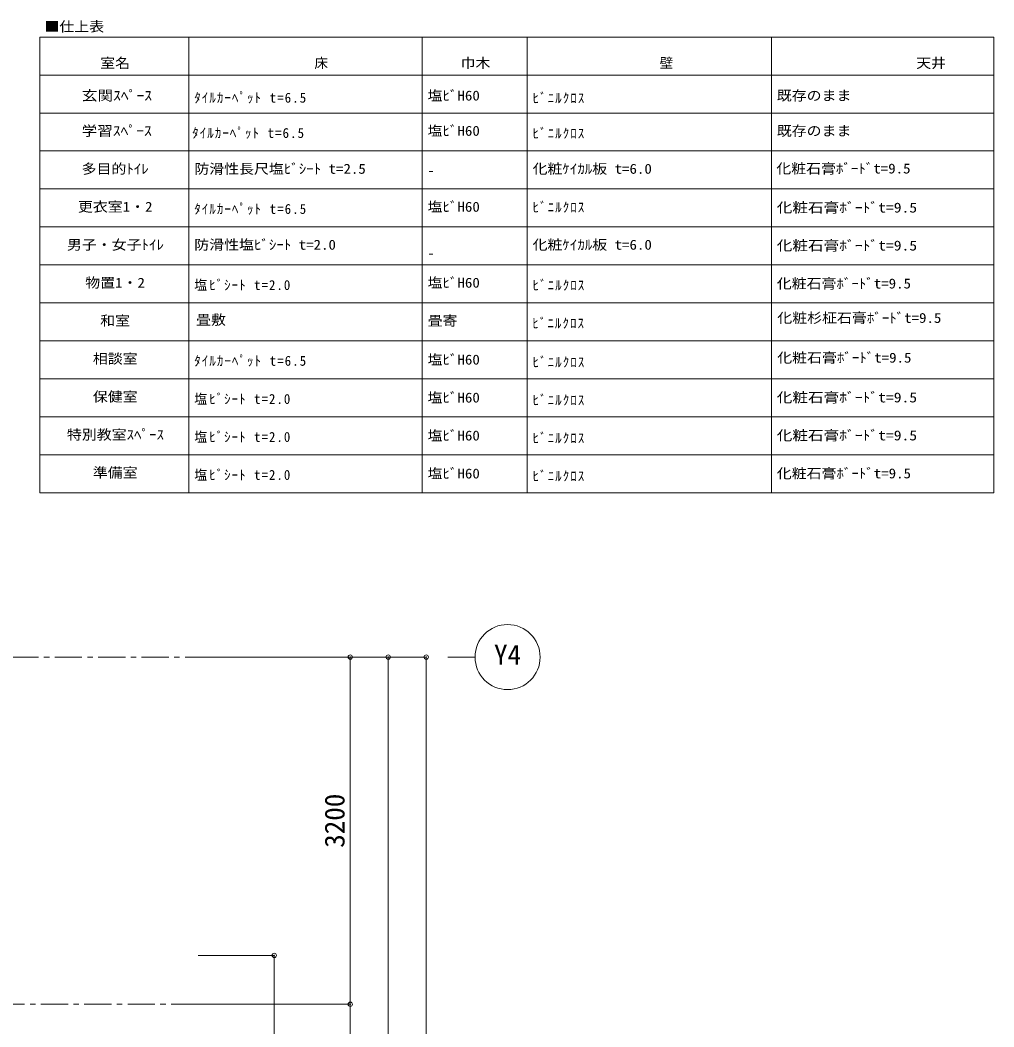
# Model space of a CAD drawing. Units: millimetres at full size, sheet at 1:50, with parts at other scales. Extents: x -19990 to 20111, y -13076 to 12993.
# Drawn here: x 11140 to 20111, y 3714 to 12993 of the extents above; entities that cross this region are included whole.
import ezdxf
from ezdxf.enums import TextEntityAlignment as Align

# ---------------------------------------------------------------- set-up
doc = ezdxf.new("R2010")
doc.units = ezdxf.units.MM
doc.header["$LTSCALE"] = 50
doc.header["$PDMODE"] = 32
doc.header["$PDSIZE"] = 40
doc.linetypes.add('CHAIN1', pattern=[8, 5, -1, 1, -1])
for name, color, linetype, lineweight in [('0-8', 3, 'Continuous', 13), ('1-1_表（文字_固定）', 4, 'Continuous', 9), ('1-6', 7, 'Continuous', 13), ('2-1', 7, 'Continuous', 13)]:
    doc.layers.add(name, color=color, linetype=linetype, lineweight=lineweight)
doc.styles.add('ＭＳ ゴシック', font='')
doc.styles.get('ＭＳ ゴシック').set_extended_font_data('MS Gothic')

msp = doc.modelspace()

# ---------------------------------------------------------------- linework, layer by layer
at = {"layer": '0-8', "color": 7}
for p, q in [((11320.56, 12837.22), (20111.23, 12837.22)), ((11320.56, 12837.22), (11320.56, 8637.22)), ((12694.37, 12837.22), (12694.37, 8637.22)), ((14844.37, 12837.22), (14844.37, 8637.22)), ((15811.23, 12837.22), (15811.23, 8637.22)), ((18061.23, 12837.22), (18061.23, 8637.22)), ((20111.23, 12837.22), (20111.23, 8637.22)), ((11320.56, 12487.22), (20111.23, 12487.22)), ((11320.56, 12137.22), (20111.23, 12137.22)), ((11320.56, 11787.22), (20111.23, 11787.22)), ((11320.56, 11437.22), (20111.23, 11437.22)), ((11320.56, 11087.22), (20111.23, 11087.22)), ((11320.56, 10737.22), (20111.23, 10737.22)), ((11320.56, 10387.22), (20111.23, 10387.22)), ((11320.56, 10037.22), (20111.23, 10037.22)), ((11320.56, 9687.22), (20111.23, 9687.22)), ((11320.56, 9337.22), (20111.23, 9337.22)), ((11320.56, 8987.22), (20111.23, 8987.22)), ((11320.56, 8637.22), (20111.23, 8637.22))]:
    msp.add_line(p, q, dxfattribs=at)
at = {"layer": '1-1_表（文字_固定）', "linetype": 'CHAIN1'}
for p, q in [((-15740.39, 7122.83), (12781.09, 7122.83)), ((12781.09, 3922.83), (219.58, 3922.83))]:
    msp.add_line(p, q, dxfattribs=at)
at = {"layer": '1-6'}
for p, q in [((12781.09, 7122.83), (14881.09, 7122.83)), ((14881.09, 7122.83), (14881.09, -7877.17)), ((15331.09, 7122.83), (15081.09, 7122.83)), ((13481.09, 4372.83), (12781.09, 4372.83)), ((12781.09, 3922.83), (14181.09, 3922.83))]:
    msp.add_line(p, q, dxfattribs=at)
for points in [[(14181.09, 7122.83), (14181.09, 3922.83), (14181.09, 1622.83), (14181.09, 122.83)], [(14531.09, 7122.83), (14531.09, -2877.17), (14531.09, -7877.17)]]:
    msp.add_lwpolyline(points, dxfattribs=at)
msp.add_circle((15631.09, 7122.83), 300, dxfattribs=at)
for p in [(14181.09, 7122.83), (14531.09, 7122.83), (14881.09, 7122.83), (14181.09, 3922.83)]:
    msp.add_point(p, dxfattribs=at)
at = {"layer": '1-6', "color": 2}
msp.add_point((13481.09, 4372.83), dxfattribs=at)
at = {"layer": '2-1'}
msp.add_line((13481.09, 4372.83), (13481.09, -5627.17), dxfattribs=at)

# ---------------------------------------------------------------- texts
at = {"layer": '0-8', "style": 'ＭＳ ゴシック'}
for s, width, p in [('■仕上表', 1.1, (11363.87, 12860.71)), ('室名', 1.1, (11877.47, 12524.72)), ('巾木', 1.1, (15197.8, 12524.72)), ('天井', 1.1, (19395.49, 12524.72)), ('玄関ｽﾍﾟｰｽ', 1.15, (11708.72, 12224.72)), ('塩ﾋﾞH60', 1.1, (14894.37, 12224.72)), ('既存のまま', 1.1, (18111.23, 12224.72)), ('学習ｽﾍﾟｰｽ', 1.15, (11706.22, 11899.72)), ('塩ﾋﾞH60', 1.1, (14894.37, 11899.72)), ('既存のまま', 1.1, (18111.23, 11899.72)), ('多目的ﾄｲﾚ', 1.1, (11706.22, 11549.72)), ('防滑性長尺塩ﾋﾞｼｰﾄ t=2.5', 1.1, (12744.64, 11549.72)), ('化粧ｹｲｶﾙ板 t=6.0', 1.1, (15861.23, 11549.72)), ('化粧石膏ﾎﾞｰﾄﾞt=9.5', 1.1, (18107.02, 11552.34)), ('更衣室1・2', 1.1, (11672.47, 11199.72)), ('塩ﾋﾞH60', 1.1, (14894.37, 11199.72)), ('化粧石膏ﾎﾞｰﾄﾞt=9.5', 1.15, (18111.23, 11192.32)), ('男子・女子ﾄｲﾚ', 1.1, (11571.22, 10849.72)), ('防滑性塩ﾋﾞｼｰﾄ t=2.0', 1.1, (12744.37, 10849.72)), ('化粧ｹｲｶﾙ板 t=6.0', 1.1, (15861.23, 10849.72)), ('化粧石膏ﾎﾞｰﾄﾞt=9.5', 1.15, (18111.23, 10842.32)), ('物置1・2', 1.1, (11739.97, 10499.72)), ('塩ﾋﾞH60', 1.1, (14894.37, 10499.72)), ('化粧石膏ﾎﾞｰﾄﾞt=9.5', 1.1, (18111.23, 10492.32)), ('化粧杉柾石膏ﾎﾞｰﾄﾞt=9.5', 1.1, (18116.05, 10175.31)), ('和室', 1.1, (11877.47, 10149.72)), ('畳敷', 1.1, (12761.33, 10157.99)), ('畳寄', 1.1, (14894.37, 10149.72)), ('相談室', 1.1, (11809.97, 9799.72)), ('化粧石膏ﾎﾞｰﾄﾞt=9.5', 1.1, (18115.37, 9808.8)), ('塩ﾋﾞH60', 1.1, (14894.37, 9791.2)), ('保健室', 1.1, (11809.97, 9449.72)), ('塩ﾋﾞH60', 1.1, (14894.37, 9441.2)), ('化粧石膏ﾎﾞｰﾄﾞt=9.5', 1.15, (18111.23, 9442.32)), ('特別教室ｽﾍﾟｰｽ', 1.1, (11571.22, 9099.72)), ('塩ﾋﾞH60', 1.1, (14894.37, 9091.2)), ('化粧石膏ﾎﾞｰﾄﾞt=9.5', 1.15, (18111.23, 9092.32)), ('準備室', 1.1, (11809.97, 8749.72)), ('塩ﾋﾞH60', 1.1, (14894.37, 8741.2)), ('化粧石膏ﾎﾞｰﾄﾞt=9.5', 1.1, (18111.23, 8742.32))]:
    msp.add_text(s, height=91.64, dxfattribs=dict(at, width=width)).set_placement(p, align=Align.BOTTOM_LEFT)
for s, p in [('床', (13851.66, 12524.72)), ('壁', (17031.81, 12524.72)), ('-', (14894.37, 11535.77)), ('-', (14894.37, 10774.72))]:
    msp.add_text(s, height=91.64, dxfattribs=at).set_placement(p, align=Align.BOTTOM_LEFT)
at = {"layer": '0-8', "char_height": 91.64, "attachment_point": 7, "style": 'ＭＳ ゴシック'}
for s, insert in [('\\T1.17;\\W0.95;ﾀｲﾙｶｰﾍﾟｯﾄ\\~t=6.5', (12744.37, 12224.72)), ('\\T1.17;\\W0.95;ﾋﾞﾆﾙｸﾛｽ', (15861.23, 12224.72)), ('\\T1.17;\\W0.95;ﾀｲﾙｶｰﾍﾟｯﾄ\\~t=6.5', (12725.09, 11899.72)), ('\\T1.17;\\W0.95;ﾋﾞﾆﾙｸﾛｽ', (15861.23, 11899.72)), ('\\T1.17;\\W0.95;ﾋﾞﾆﾙｸﾛｽ', (15861.23, 11218.47)), ('\\T1.17;\\W0.95;ﾀｲﾙｶｰﾍﾟｯﾄ\\~t=6.5', (12744.37, 11199.72)), ('\\T1.16;\\W0.95;塩ﾋﾞｼｰﾄ\\~t=2.0', (12744.37, 10499.72)), ('\\T1.17;\\W0.95;ﾋﾞﾆﾙｸﾛｽ', (15861.23, 10499.72)), ('\\T1.17;\\W0.95;ﾋﾞﾆﾙｸﾛｽ', (15858.83, 10149.63)), ('\\T1.17;\\W0.95;ﾀｲﾙｶｰﾍﾟｯﾄ\\~t=6.5', (12744.37, 9799.72)), ('\\T1.17;\\W0.95;ﾋﾞﾆﾙｸﾛｽ', (15861.23, 9791.2)), ('\\T1.16;\\W0.95;塩ﾋﾞｼｰﾄ\\~t=2.0', (12744.37, 9449.72)), ('\\T1.17;\\W0.95;ﾋﾞﾆﾙｸﾛｽ', (15861.23, 9441.2)), ('\\T1.16;\\W0.95;塩ﾋﾞｼｰﾄ\\~t=2.0', (12744.37, 9099.72)), ('\\T1.17;\\W0.95;ﾋﾞﾆﾙｸﾛｽ', (15861.23, 9091.2)), ('\\T1.16;\\W0.95;塩ﾋﾞｼｰﾄ\\~t=2.0', (12744.37, 8749.72)), ('\\T1.17;\\W0.95;ﾋﾞﾆﾙｸﾛｽ', (15861.23, 8741.2))]:
    msp.add_mtext(s, dxfattribs=dict(at, insert=insert))
at = {"layer": '1-6', "color": 3, "style": 'ＭＳ ゴシック'}
msp.add_text('Y4', height=183.3, dxfattribs=at).set_placement((15506.09, 6997.83), align=Align.BOTTOM_LEFT)
msp.add_text('3200', height=183.3, rotation=90, dxfattribs=at).set_placement((14183.81, 5364.84), align=Align.BOTTOM_LEFT)

doc.saveas('drawing.dxf')
